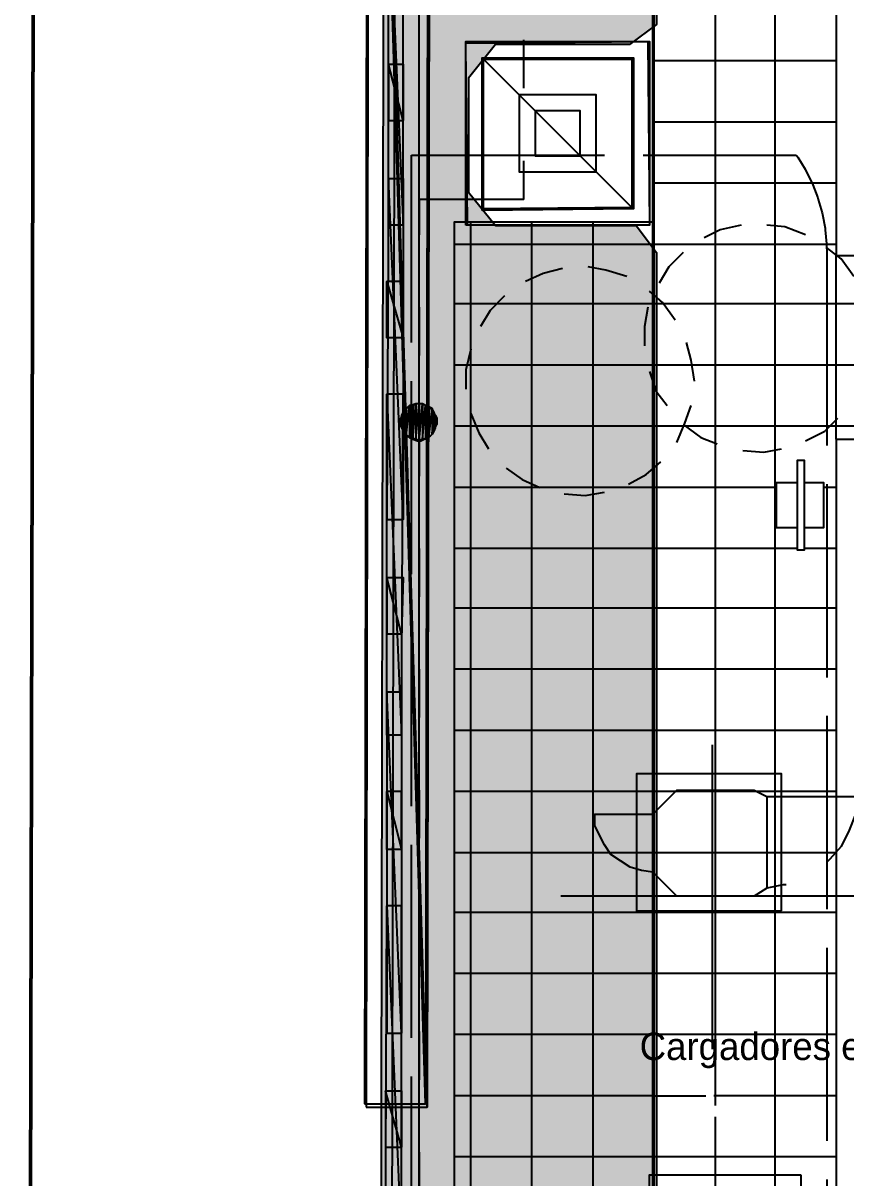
# Model space of a CAD drawing. Header units: metres. Extents: x 1 to 213, y 1 to 147.
# Drawn here: x 49.55 to 54.96, y 66.67 to 74.27 of the extents above; entities that cross this region are included whole.
import ezdxf

# ---------------------------------------------------------------- set-up
doc = ezdxf.new("R2010")
doc.units = ezdxf.units.M
doc.linetypes.add('DASHED', pattern=[1.524, 1.27, -0.254])
for name, color, linetype in [('00-BASE-ARQUITECTURA', 8, 'Continuous'), ('PJ-GRAVILLA', 42, 'Continuous'), ('PJ-LIMITE-JARDIN', 7, 'Continuous'), ('PJ-PROTEGIDO', 30, 'DASHED'), ('PJ-RIEGO-SECTORES', 5, 'Continuous')]:
    doc.layers.add(name, color=color, linetype=linetype)

msp = doc.modelspace()

# ---------------------------------------------------------------- hatches: boundary and pattern name
at = {"layer": 'PJ-GRAVILLA'}
h = msp.add_hatch(dxfattribs=at)
h.set_pattern_fill('GRAVEL', scale=0.03)
h.paths.add_polyline_path([(53.8, 98.484), (53.8, 89.0322), (53.7545, 89.0322), (53.534, 88.5913), (53.534, 87.6211), (53.7104, 87.2243), (53.7104, 74.2597), (53.534, 74.1274), (52.6521, 74.1274), (52.4757, 73.9069), (52.4757, 73.1573), (52.6521, 72.9368), (53.5781, 72.9368), (53.7104, 72.7604), (53.7104, 48.3746), (53.5781, 48.1541), (52.8284, 48.1982), (52.4757, 47.9337), (52.4757, 47.2722), (52.6962, 47.0076), (53.5781, 47.0076), (53.7104, 46.8312), (53.7104, 42.2451), (52.9607, 42.1569), (51.9465, 42.1569), (51.8583, 42.5538), (51.9465, 90.5756), (52.0347, 90.9284), (51.9906, 98.425), (52.0788, 98.5131), (53.8, 98.484)])

# ---------------------------------------------------------------- linework, layer by layer
at = {"layer": '00-BASE-ARQUITECTURA'}
for points in [[(49.5476, 44.6722), (49.7487, 142.1764)], [(49.5582, 44.6511), (49.7593, 142.1447)], [(52.0664, 109.5798), (51.9818, 71.4798), (51.9289, 46.2703), (51.9183, 46.2703)], [(88.5472, 53.6469), (88.5472, 51.6678), (74.3867, 51.6678), (72.8415, 46.7254), (52.1511, 46.7254), (52.1511, 98.3297), (67.7827, 98.3297)], [(54.8922, 71.5327), (54.8922, 42.418), (53.6963, 42.418), (53.6857, 64.336), (53.6857, 72.7392), (53.6857, 85.4815), (54.8922, 85.471), (54.8922, 72.7392)], [(53.6963, 42.418), (53.6963, 85.4815)], [(54.0984, 67.5746), (54.0984, 85.4815)], [(54.49, 42.418), (54.49, 85.4815)], [(51.7913, 67.1618), (52.1935, 67.1618), (51.8124, 79.6713), (51.7913, 67.1618)], [(52.1935, 67.1618), (51.8124, 79.6713), (52.2146, 79.6713), (52.1935, 67.1618)], [(51.8019, 67.1406), (52.204, 67.1406), (51.823, 79.6395), (51.8019, 67.1406)], [(52.204, 67.1406), (51.823, 79.6395), (52.2252, 79.6395), (52.204, 67.1406)], [(52.0453, 75.184), (51.95, 75.184), (52.0453, 72.9403), (52.0453, 75.184)], [(51.95, 75.184), (52.0453, 72.9403), (51.95, 72.9403), (51.95, 75.184)], [(52.839, 73.8399), (52.839, 74.1574)], [(51.95, 73.6282), (52.0453, 73.6282), (51.95, 73.9986), (51.95, 73.6282)], [(52.0453, 73.6282), (51.95, 73.9986), (52.0453, 73.9986), (52.0453, 73.6282)], [(53.5481, 73.0567), (52.5744, 74.0304)], [(54.8922, 74.0198), (53.6857, 74.0198)], [(54.8922, 73.6176), (53.6857, 73.6176)], [(52.839, 73.1096), (52.839, 73.3636)], [(51.9394, 71.0035), (52.0453, 71.0035), (51.95, 73.2472), (51.9394, 71.0035)], [(52.0453, 71.0035), (51.95, 73.2472), (52.0453, 73.2472), (52.0453, 71.0035)], [(54.8922, 73.2155), (53.6857, 73.2155)], [(52.839, 73.1096), (52.1511, 73.1096), (52.1511, 72.8768)], [(52.4898, 61.7537), (52.4898, 72.9615)], [(52.892, 61.7537), (52.892, 72.9615)], [(53.2941, 61.7537), (53.2941, 72.9615)], [(54.2678, 72.9403), (54.1302, 72.9085), (54.0244, 72.8556)], [(54.6911, 72.8768), (54.5535, 72.9297), (54.4371, 72.9403)], [(53.6857, 72.8133), (52.384, 72.8133)], [(54.8922, 72.8133), (53.6857, 72.8133)], [(53.8868, 72.7604), (53.7915, 72.6651), (53.728, 72.5593)], [(55.0086, 72.6016), (54.9239, 72.718), (54.8287, 72.7921)], [(53.6857, 72.7392), (53.6857, 64.336)], [(53.6857, 72.7392), (53.6857, 64.336)], [(54.8922, 71.5327), (54.8922, 72.7392)], [(59.5383, 72.7392), (54.8922, 72.7392)], [(53.093, 72.6545), (52.966, 72.6228), (52.8496, 72.5699)], [(53.5164, 72.6016), (53.3788, 72.644), (53.2624, 72.6651)], [(52.0453, 72.5699), (51.9394, 72.5699), (52.0453, 72.1995), (52.0453, 72.5699)], [(51.9394, 72.5699), (52.0453, 72.1995), (51.9394, 72.1995), (51.9394, 72.5699)], [(52.712, 72.4746), (52.6168, 72.3794), (52.5533, 72.2735)], [(53.8339, 72.3159), (53.7492, 72.4323), (53.6645, 72.5064)], [(52.1511, 72.4005), (52.1511, 72.083)], [(53.6857, 72.4217), (52.384, 72.4217)], [(53.6539, 72.4005), (53.6328, 72.2735), (53.6328, 72.1465)], [(59.8875, 72.4217), (53.6857, 72.4217)], [(53.9609, 71.9137), (53.9397, 72.0513), (53.9079, 72.1677)], [(52.4898, 72.1254), (52.458, 71.9878), (52.458, 71.8608)], [(53.6857, 72.0195), (52.384, 72.0195)], [(59.8875, 72.0195), (53.6857, 72.0195)], [(53.6645, 71.9772), (53.7069, 71.8502), (53.7809, 71.755)], [(52.0453, 71.829), (51.9394, 71.829), (52.0347, 69.5854), (52.0453, 71.829)], [(51.9394, 71.829), (52.0347, 69.5854), (51.9394, 69.5854), (51.9394, 71.829)], [(52.1511, 71.7655), (52.13, 71.7655), (52.0982, 71.755), (52.0876, 71.7444), (52.0664, 71.7338), (52.0453, 71.7126), (52.0347, 71.6915), (52.0347, 71.6703), (52.0241, 71.6491), (52.0241, 71.628), (52.0347, 71.6068), (52.0453, 71.5856), (52.0559, 71.5645), (52.077, 71.5539), (52.0876, 71.5433), (52.1088, 71.5327), (52.1405, 71.5221), (52.1617, 71.5221), (52.1829, 71.5327), (52.204, 71.5433), (52.2252, 71.5539), (52.2358, 71.5645), (52.2464, 71.5856), (52.2569, 71.6068), (52.2675, 71.628), (52.2675, 71.6491), (52.2675, 71.6703), (52.2569, 71.6915), (52.2464, 71.7126), (52.2252, 71.7338), (52.2146, 71.7444), (52.1935, 71.755), (52.1723, 71.7655), (52.1511, 71.7655)], [(52.1088, 71.755), (52.1088, 71.5327), (52.13, 71.7655), (52.1088, 71.755)], [(52.1088, 71.5327), (52.13, 71.7655), (52.13, 71.5327), (52.1088, 71.5327)], [(52.13, 71.7655), (52.13, 71.5327), (52.1511, 71.7655), (52.13, 71.7655)], [(52.13, 71.5327), (52.1511, 71.7655), (52.1511, 71.5221), (52.13, 71.5327)], [(52.1511, 71.7655), (52.1511, 71.5221), (52.1723, 71.7655), (52.1511, 71.7655)], [(52.1511, 71.5221), (52.1723, 71.7655), (52.1723, 71.5327), (52.1511, 71.5221)], [(52.1723, 71.7655), (52.1723, 71.5327), (52.1935, 71.755), (52.1723, 71.7655)], [(52.0347, 71.6809), (52.0347, 71.6174), (52.0453, 71.702), (52.0347, 71.6809)], [(52.0347, 71.6174), (52.0453, 71.702), (52.0453, 71.5962), (52.0347, 71.6174)], [(52.0453, 71.702), (52.0453, 71.5962), (52.0559, 71.7232), (52.0453, 71.702)], [(52.0453, 71.5962), (52.0559, 71.7232), (52.0559, 71.575), (52.0453, 71.5962)], [(52.0559, 71.7232), (52.0559, 71.575), (52.0664, 71.7338), (52.0559, 71.7232)], [(52.0559, 71.575), (52.0664, 71.7338), (52.0664, 71.5539), (52.0559, 71.575)], [(52.0664, 71.7338), (52.0664, 71.5539), (52.0876, 71.755), (52.0664, 71.7338)], [(52.0664, 71.5539), (52.0876, 71.755), (52.0876, 71.5433), (52.0664, 71.5539)], [(52.0876, 71.755), (52.0876, 71.5433), (52.1088, 71.755), (52.0876, 71.755)], [(52.0876, 71.5433), (52.1088, 71.755), (52.1088, 71.5327), (52.0876, 71.5433)], [(52.1723, 71.5327), (52.1935, 71.755), (52.1935, 71.5327), (52.1723, 71.5327)], [(52.1935, 71.755), (52.1935, 71.5327), (52.2146, 71.7444), (52.1935, 71.755)], [(52.1935, 71.5327), (52.2146, 71.7444), (52.2146, 71.5433), (52.1935, 71.5327)], [(52.2146, 71.7444), (52.2146, 71.5433), (52.2358, 71.7338), (52.2146, 71.7444)], [(52.2146, 71.5433), (52.2358, 71.7338), (52.2358, 71.5645), (52.2146, 71.5433)], [(52.2358, 71.7338), (52.2358, 71.5645), (52.2464, 71.7126), (52.2358, 71.7338)], [(52.2358, 71.5645), (52.2464, 71.7126), (52.2464, 71.5856), (52.2358, 71.5645)], [(52.2464, 71.7126), (52.2464, 71.5856), (52.2569, 71.6915), (52.2464, 71.7126)], [(52.2464, 71.5856), (52.2569, 71.6915), (52.2569, 71.6068), (52.2464, 71.5856)], [(52.2569, 71.6068), (52.2569, 71.6915), (52.2675, 71.6703), (52.2569, 71.6068)], [(52.4898, 71.702), (52.5427, 71.575), (52.6062, 71.4692)], [(53.8444, 71.5115), (53.8974, 71.6385), (53.9397, 71.755)], [(52.0241, 71.6597), (52.0241, 71.6385), (52.0347, 71.6809), (52.0241, 71.6597)], [(52.0241, 71.6385), (52.0347, 71.6809), (52.0347, 71.6174), (52.0241, 71.6385)], [(52.2569, 71.6068), (52.2675, 71.628), (52.2675, 71.6703), (52.2569, 71.6068)], [(52.2675, 71.628), (52.2675, 71.6703), (52.2675, 71.6491), (52.2675, 71.628)], [(53.6857, 71.6174), (52.384, 71.6174)], [(59.7711, 71.6174), (53.6857, 71.6174)], [(53.8868, 71.628), (54.0032, 71.5433), (54.109, 71.501)], [(54.6911, 71.5221), (54.8181, 71.5856), (54.9028, 71.6703)], [(52.1511, 71.6068), (52.1511, 71.2893)], [(54.8922, 71.5327), (59.5383, 71.5327)], [(54.2784, 71.4586), (54.4159, 71.448), (54.5324, 71.4692)], [(53.5269, 71.2364), (53.6434, 71.2999), (53.7386, 71.3845)], [(54.6382, 71.3951), (54.6805, 71.3951), (54.6805, 71.247), (54.8075, 71.247), (54.8075, 70.9506), (54.6805, 70.9506), (54.6805, 70.8025), (54.6382, 70.8025), (54.6382, 70.9506), (54.5006, 70.9506), (54.5006, 71.247), (54.6382, 71.247), (54.6382, 71.3951)], [(52.7226, 71.3422), (52.8284, 71.2681), (52.9449, 71.2152)], [(54.6382, 70.9506), (54.5006, 70.9506), (54.5006, 71.247), (54.6382, 71.247)], [(54.6805, 71.247), (54.8075, 71.247), (54.8075, 70.9506)], [(53.6857, 71.2152), (52.384, 71.2152)], [(53.1036, 71.1729), (53.2412, 71.1623), (53.3682, 71.1835)], [(54.5006, 71.2152), (53.6857, 71.2152)], [(54.8922, 71.2152), (54.8075, 71.2152)], [(54.8075, 70.9506), (54.6805, 70.9506)], [(52.1511, 70.813), (52.1511, 70.4955)], [(53.6857, 70.813), (52.384, 70.813)], [(54.6382, 70.813), (53.6857, 70.813)], [(54.8922, 70.813), (54.6805, 70.813)], [(51.9394, 70.2521), (52.0347, 70.2521), (51.9394, 70.6225), (51.9394, 70.2521)], [(52.0347, 70.2521), (51.9394, 70.6225), (52.0453, 70.6225), (52.0347, 70.2521)], [(53.6857, 70.4215), (52.384, 70.4215)], [(54.8922, 70.4215), (53.6857, 70.4215)], [(52.1511, 70.0193), (52.1511, 69.7018)], [(53.6857, 70.0193), (52.384, 70.0193)], [(54.8922, 70.0193), (53.6857, 70.0193)], [(51.9394, 67.6275), (52.0347, 67.6275), (51.9394, 69.8711), (51.9394, 67.6275)], [(52.0347, 67.6275), (51.9394, 69.8711), (52.0347, 69.8711), (52.0347, 67.6275)], [(53.6857, 69.6171), (52.384, 69.6171)], [(54.8922, 69.6171), (53.6857, 69.6171)], [(54.0773, 69.5219), (54.0773, 67.5216)], [(52.0347, 69.215), (51.9394, 69.215), (52.0347, 68.834), (52.0347, 69.215)], [(51.9394, 69.215), (52.0347, 68.834), (51.9394, 68.834), (51.9394, 69.215)], [(52.1511, 69.2255), (52.1511, 68.908)], [(53.6857, 69.215), (52.384, 69.215)], [(54.3524, 69.2255), (54.4371, 69.1832), (54.4371, 68.58), (54.3524, 68.527), (53.8444, 68.527), (53.6857, 68.6858), (53.6857, 69.0668), (53.8444, 69.2255), (54.3524, 69.2255)], [(54.8922, 69.215), (53.6857, 69.215)], [(54.4371, 69.1832), (55.0404, 69.1832)], [(55.0404, 69.1832), (55.0192, 69.0668), (54.9769, 68.961), (54.9239, 68.8551), (54.8499, 68.7705), (54.8287, 68.7493)], [(53.6857, 68.6858), (53.6116, 68.6964), (53.5375, 68.7175), (53.474, 68.7599), (53.4105, 68.8022), (53.3682, 68.8657), (53.3364, 68.9292), (53.3047, 68.9927), (53.3047, 69.0668), (53.6857, 69.0668)], [(53.6857, 68.8128), (52.384, 68.8128)], [(54.8922, 68.8128), (53.6857, 68.8128)], [(54.5641, 68.6011), (54.543, 68.6011), (54.4371, 68.58)], [(55.0721, 68.527), (53.0824, 68.527)], [(51.9394, 68.4635), (52.0347, 66.2199), (51.9289, 66.2199), (51.9394, 68.4635)], [(52.0347, 68.4635), (51.9394, 68.4635), (52.0347, 66.2199), (52.0347, 68.4635)], [(52.1511, 68.4318), (52.1511, 68.1143)], [(53.6857, 68.4212), (52.384, 68.4212)], [(54.8922, 68.4212), (53.6857, 68.4212)], [(53.6857, 68.019), (52.384, 68.019)], [(54.8922, 68.019), (53.6857, 68.019)], [(52.1511, 67.638), (52.1511, 67.3206)], [(53.6857, 67.6169), (52.384, 67.6169)], [(54.8922, 67.6169), (53.6857, 67.6169)], [(54.0984, 67.1512), (54.0984, 67.5005)], [(51.9289, 66.876), (52.0347, 66.876), (51.9289, 67.2465), (51.9289, 66.876)], [(52.0347, 66.876), (51.9289, 67.2465), (52.0347, 67.2465), (52.0347, 66.876)], [(53.6857, 67.2147), (52.384, 67.2147)], [(53.6857, 67.2147), (54.0138, 67.2147), (54.0349, 67.2147)], [(54.8922, 67.2147), (54.0879, 67.2147)], [(54.0984, 42.418), (54.0984, 67.0771)], [(52.1511, 66.8443), (52.1511, 66.5268)], [(53.6857, 66.8125), (52.384, 66.8125)], [(54.8922, 66.8125), (53.6857, 66.8125)]]:
    msp.add_lwpolyline(points, dxfattribs=at)
for points in [[(52.4686, 72.9403), (52.458, 74.1362), (53.6539, 74.1468), (53.6645, 72.9403)], [(52.458, 72.9403), (52.458, 74.1468), (53.6645, 74.1468), (53.6645, 72.9403)], [(52.5639, 73.0355), (52.5639, 74.041), (53.5587, 74.041), (53.5587, 73.0461)], [(52.5744, 73.0461), (52.5744, 74.0304), (53.5481, 74.0304), (53.5481, 73.0567)], [(52.8073, 73.7975), (52.8073, 73.2895), (53.3153, 73.2895), (53.3153, 73.7975)], [(52.9131, 73.6917), (52.9131, 73.3954), (53.2095, 73.3954), (53.2095, 73.6917)], [(53.6857, 61.7537), (52.384, 61.7537), (52.384, 72.9615), (53.6857, 72.9615)], [(54.6805, 70.8025), (54.6382, 70.8025), (54.6382, 71.3951), (54.6805, 71.3951)], [(54.5324, 68.4318), (54.5324, 69.3314), (53.5799, 69.3314), (53.5799, 68.4318)], [(54.6594, 66.6961), (54.6594, 66.0505), (53.6645, 66.0505), (53.6645, 66.6961)]]:
    msp.add_lwpolyline(points, close=True, dxfattribs=at)
at = {"layer": 'PJ-LIMITE-JARDIN'}
msp.add_lwpolyline([(51.8583, 42.5538), (51.9465, 90.5756), (52.0347, 90.9284), (51.9906, 98.425), (52.0788, 98.5131), (53.8, 98.484), (53.8, 98.484), (53.8, 89.0322), (53.7545, 89.0322), (53.534, 88.5913), (53.534, 87.6211), (53.7104, 87.2243), (53.7104, 74.2597), (53.534, 74.1274), (52.6521, 74.1274), (52.4757, 73.9069), (52.4757, 73.1573), (52.6521, 72.9368), (53.5781, 72.9368), (53.7104, 72.7604), (53.7104, 48.3746)], dxfattribs=at)
at = {"layer": 'PJ-PROTEGIDO'}
msp.add_lwpolyline([(52.1, 61.5), (52.1, 73.4), (54.6295, 73.4), (54.6331, 73.395), (54.6393, 73.3859), (54.6875, 73.3076), (54.6928, 73.298), (54.7336, 73.2156), (54.738, 73.2055), (54.7711, 73.1197), (54.7745, 73.1093), (54.7996, 73.0209), (54.8021, 73.0101), (54.8189, 72.9198), (54.8204, 72.9089), (54.8288, 72.8173), (54.8293, 72.8063), (54.8304, 72.7604), (54.8304, 61.5), (52.1, 61.5)], close=True, dxfattribs=at)
at = {"layer": 'PJ-RIEGO-SECTORES'}
msp.add_lwpolyline([(51.8583, 42.5538), (51.9465, 90.5756), (52.0347, 90.9284), (51.9906, 98.425), (52.0788, 98.5131), (53.8, 98.484), (53.8, 89.0322), (53.7545, 89.0322), (53.7545, 89.0322), (53.534, 88.5913), (53.534, 87.6211), (53.7104, 87.2243), (53.7104, 74.2597), (53.534, 74.1274), (52.6521, 74.1274), (52.4757, 73.9069), (52.4757, 73.1573), (52.6521, 72.9368), (53.5781, 72.9368), (53.7104, 72.7604), (53.7104, 48.3746)], dxfattribs=at)

# ---------------------------------------------------------------- texts
at = {"layer": 'PJ-PROTEGIDO'}
msp.add_text('Cargadores eléctricos (EV)', height=0.18, dxfattribs=at).set_placement((53.6, 67.45))

doc.saveas('drawing.dxf')
